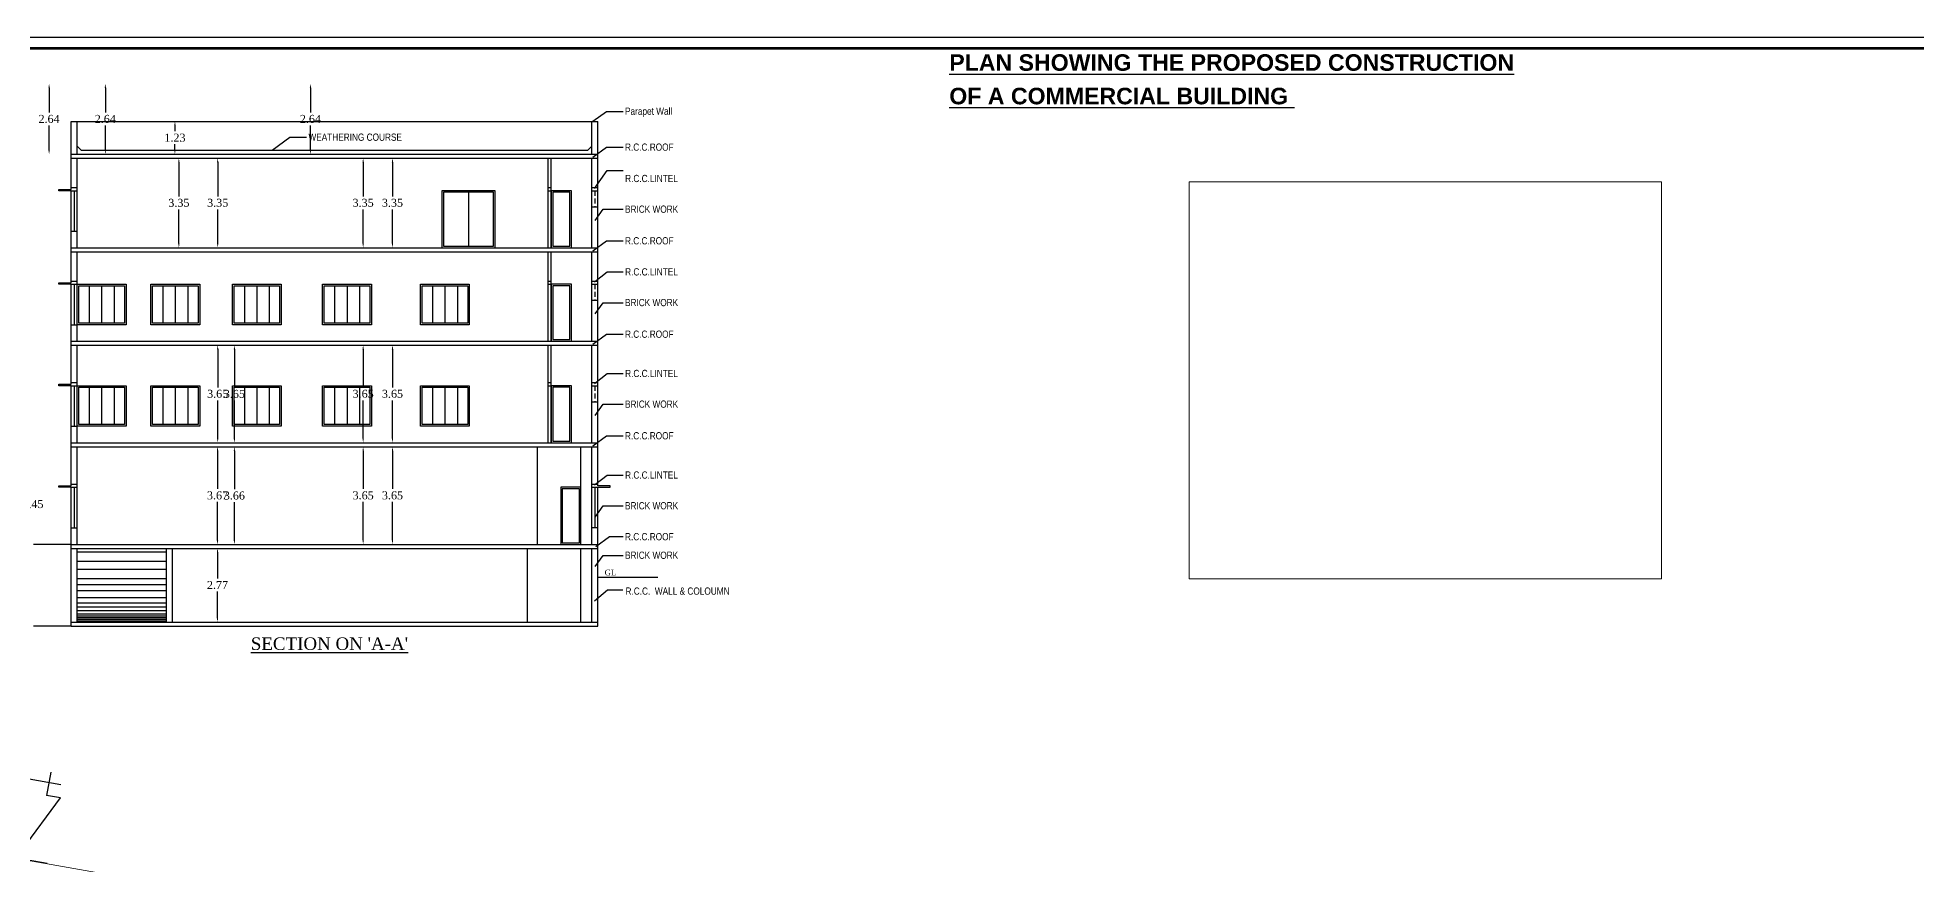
# Model space of a CAD drawing. Header units: metres. Extents: x 395 to 664, y 68 to 153.
# Drawn here: x 496.6 to 567.1, y 121.6 to 152.6 of the extents above; entities that cross this region are included whole.
import ezdxf

# ---------------------------------------------------------------- set-up
doc = ezdxf.new("R2010")
doc.units = ezdxf.units.M
doc.header["$LTSCALE"] = 25
doc.header["$MEASUREMENT"] = 0
doc.header["$PDMODE"] = 34
doc.linetypes.add('HIDDEN', pattern=[0.375, 0.25, -0.125])
doc.linetypes.add('PHANTOM2', pattern=[1.25, 0.625, -0.125, 0.125, -0.125, 0.125, -0.125])
doc.layers.get('Defpoints').update_dxf_attribs({"color": 222})
for name, color, linetype in [('BLK_1_BASEMENT_-1_BLDG_FOOTPRINT', 1, 'Continuous'), ('BLK_1_FLR_0_BATH_HT', 205, 'Continuous'), ('BLK_1_FLR_0_REGULAR_ROOM_1', 2, 'Continuous'), ('BLK_1_FLR_0_WC_BATH_HT', 213, 'Continuous'), ('BLK_1_FLR_1_BATH_HT', 205, 'Continuous'), ('BLK_1_FLR_1_REGULAR_ROOM_1', 2, 'Continuous'), ('BLK_1_FLR_1_WC_BATH_HT', 213, 'Continuous'), ('BLK_1_FLR_3_REGULAR_ROOM_1', 2, 'Continuous'), ('BLK_1_PARAPET_HT', 233, 'Continuous'), ('BLK_1_PLINTH_HEIGHT', 7, 'Continuous'), ('BLK_1_STAIR_HEADROOM', 55, 'Continuous')]:
    doc.layers.add(name, color=color, linetype=linetype)
for name, color, linetype, lineweight in [('BLK_1_FLR_3_WATER_CLOSET', 213, 'Continuous', 5), ('BLK_1_MUMTY_HT1', 83, 'Continuous', 0), ('ED', 30, 'Continuous', 0), ('LOCATION_PLAN', 7, 'Continuous', 0), ('NOTIFIED_ROAD', 183, 'Continuous', 13)]:
    doc.layers.add(name, color=color, linetype=linetype, lineweight=lineweight)
doc.styles.add('MtXpl_Swis721_Cn_BT', font='swissc.ttf')
doc.styles.get("Standard").update_dxf_attribs({"font": 'times.ttf'})
doc.styles.add('style4', font='arialbd.ttf')
doc.dimstyles.get("Standard").update_dxf_attribs({"dimtxt": 0.3, "dimasz": 0.15, "dimexe": 0.18, "dimexo": 0.0625, "dimgap": 0.09, "dimtad": 0, "dimtih": 1, "dimtoh": 1, "dimzin": 0, "dimdsep": 46, "dimtxsty": 'Standard', "dimcen": 0.09, "dimse1": 1, "dimse2": 1, "dimadec": 0, "dimazin": 0, "dimtfac": 1, "dimtofl": 0, "dimtmove": 0, "dimatfit": 3, "dimfxl": 0, "dimtolj": 1, "dimtzin": 0, "dimarcsym": 0})

# ---------------------------------------------------------------- blocks, each defined once
blk = doc.blocks.new('*D124')
at = {"layer": 'Defpoints', "color": 0}
for p in [(503.359, 141.084), (503.627, 141.084), (503.627, 137.437)]:
    blk.add_point(p, dxfattribs=at)
at = {"layer": 'ED', "color": 0, "lineweight": -2}
for p, q in [((503.359, 140.934), (503.359, 139.504)), ((503.359, 137.587), (503.359, 139.018))]:
    blk.add_line(p, q, dxfattribs=at)
at = {"layer": 'ED', "color": 0}
for points in [[(503.334, 140.934), (503.384, 140.934), (503.359, 141.084)], [(503.334, 137.587), (503.384, 137.587), (503.359, 137.437)]]:
    blk.add_solid(points, dxfattribs=at)
at = {"layer": 'ED', "color": 0, "insert": (503.359, 139.261), "char_height": 0.3, "attachment_point": 5}
blk.add_mtext('\\A1;3.65', dxfattribs=at)
blk = doc.blocks.new('*D125')
at = {"layer": 'Defpoints', "color": 0}
for p in [(503.353, 137.287), (503.627, 137.287), (503.806, 133.62)]:
    blk.add_point(p, dxfattribs=at)
at = {"layer": 'ED', "color": 0, "lineweight": -2}
for p, q in [((503.353, 137.137), (503.353, 135.697)), ((503.353, 133.77), (503.353, 135.211))]:
    blk.add_line(p, q, dxfattribs=at)
at = {"layer": 'ED', "color": 0}
for points in [[(503.328, 137.137), (503.378, 137.137), (503.353, 137.287)], [(503.328, 133.77), (503.378, 133.77), (503.353, 133.62)]]:
    blk.add_solid(points, dxfattribs=at)
at = {"layer": 'ED', "color": 0, "insert": (503.353, 135.454), "char_height": 0.3, "attachment_point": 5}
blk.add_mtext('\\A1;3.67', dxfattribs=at)
blk = doc.blocks.new('*D126')
at = {"layer": 'Defpoints', "color": 0}
for p in [(499.146, 150.881), (504.196, 150.881), (499.146, 148.244)]:
    blk.add_point(p, dxfattribs=at)
at = {"layer": 'ED', "color": 0, "lineweight": -2}
for p, q in [((499.146, 150.731), (499.146, 149.806)), ((499.146, 148.394), (499.146, 149.32))]:
    blk.add_line(p, q, dxfattribs=at)
at = {"layer": 'ED', "color": 0}
for points in [[(499.121, 150.731), (499.171, 150.731), (499.146, 150.881)], [(499.121, 148.394), (499.171, 148.394), (499.146, 148.244)]]:
    blk.add_solid(points, dxfattribs=at)
at = {"layer": 'ED', "color": 0, "insert": (499.146, 149.563), "char_height": 0.3, "attachment_point": 5}
blk.add_mtext('\\A1;2.64', dxfattribs=at)
blk = doc.blocks.new('*D129')
at = {"layer": 'BLK_1_STAIR_HEADROOM', "color": 0, "lineweight": -2}
for p, q in [((497.037, 150.731), (497.037, 149.806)), ((497.037, 148.394), (497.037, 149.32))]:
    blk.add_line(p, q, dxfattribs=at)
at = {"layer": 'BLK_1_STAIR_HEADROOM', "color": 0}
for points in [[(497.012, 150.731), (497.062, 150.731), (497.037, 150.881)], [(497.012, 148.394), (497.062, 148.394), (497.037, 148.244)]]:
    blk.add_solid(points, dxfattribs=at)
at = {"layer": 'Defpoints', "color": 0}
for p in [(496.953, 150.881), (497.037, 150.881), (496.97, 148.244)]:
    blk.add_point(p, dxfattribs=at)
at = {"layer": 'BLK_1_STAIR_HEADROOM', "color": 0, "insert": (497.037, 149.563), "char_height": 0.3, "attachment_point": 5}
blk.add_mtext('\\A1;2.64', dxfattribs=at)
blk = doc.blocks.new('*D130')
at = {"layer": 'BLK_1_PARAPET_HT', "color": 0, "linetype": 'PHANTOM2', "lineweight": -2}
for p, q in [((501.756, 149.324), (501.756, 149.102)), ((501.756, 148.394), (501.756, 148.616))]:
    blk.add_line(p, q, dxfattribs=at)
at = {"layer": 'BLK_1_PARAPET_HT', "color": 0}
for points in [[(501.731, 149.324), (501.781, 149.324), (501.756, 149.474)], [(501.731, 148.394), (501.781, 148.394), (501.756, 148.244)]]:
    blk.add_solid(points, dxfattribs=at)
at = {"layer": 'Defpoints', "color": 0}
for p in [(500.833, 149.474), (501.756, 149.474), (500.833, 148.244)]:
    blk.add_point(p, dxfattribs=at)
at = {"layer": 'BLK_1_PARAPET_HT', "color": 0, "insert": (501.756, 148.859), "char_height": 0.3, "attachment_point": 5}
blk.add_mtext('\\A1;1.23', dxfattribs=at)
blk = doc.blocks.new('*D131')
at = {"layer": 'BLK_1_PLINTH_HEIGHT', "color": 0, "linetype": 'PHANTOM2', "lineweight": -2}
for p, q in [((495.824, 134.977), (495.824, 135.127)), ((495.824, 135.127), (495.974, 135.127)), ((495.824, 134.227), (495.824, 134.077))]:
    blk.add_line(p, q, dxfattribs=at)
at = {"layer": 'BLK_1_PLINTH_HEIGHT', "color": 0}
for points in [[(495.799, 134.977), (495.849, 134.977), (495.824, 134.827)], [(495.799, 134.227), (495.849, 134.227), (495.824, 134.377)]]:
    blk.add_solid(points, dxfattribs=at)
at = {"layer": 'Defpoints', "color": 0}
for p in [(494.454, 134.827), (495.824, 134.827), (494.454, 134.377)]:
    blk.add_point(p, dxfattribs=at)
at = {"layer": 'BLK_1_PLINTH_HEIGHT', "color": 0, "insert": (496.429, 135.127), "char_height": 0.3, "attachment_point": 5}
blk.add_mtext('\\A1;0.45', dxfattribs=at)
blk = doc.blocks.new('*D132')
at = {"layer": 'BLK_1_MUMTY_HT1', "color": 0, "linetype": 'PHANTOM2', "lineweight": -2}
for p, q in [((506.837, 150.731), (506.837, 149.806)), ((506.837, 148.394), (506.837, 149.32))]:
    blk.add_line(p, q, dxfattribs=at)
at = {"layer": 'BLK_1_MUMTY_HT1', "color": 0}
for points in [[(506.812, 150.731), (506.862, 150.731), (506.837, 150.881)], [(506.812, 148.394), (506.862, 148.394), (506.837, 148.244)]]:
    blk.add_solid(points, dxfattribs=at)
at = {"layer": 'Defpoints', "color": 0}
for p in [(505.261, 150.881), (505.323, 148.244), (506.837, 148.244)]:
    blk.add_point(p, dxfattribs=at)
at = {"layer": 'BLK_1_MUMTY_HT1', "color": 0, "insert": (506.837, 149.563), "char_height": 0.3, "attachment_point": 5}
blk.add_mtext('\\A1;2.64', dxfattribs=at)
blk = doc.blocks.new('*D133')
at = {"layer": 'BLK_1_FLR_1_WC_BATH_HT', "color": 0, "linetype": 'PHANTOM2', "lineweight": -2}
for p, q in [((509.914, 140.934), (509.914, 139.504)), ((509.914, 137.587), (509.914, 139.018))]:
    blk.add_line(p, q, dxfattribs=at)
at = {"layer": 'BLK_1_FLR_1_WC_BATH_HT', "color": 0}
for points in [[(509.889, 140.934), (509.939, 140.934), (509.914, 141.084)], [(509.889, 137.587), (509.939, 137.587), (509.914, 137.437)]]:
    blk.add_solid(points, dxfattribs=at)
at = {"layer": 'Defpoints', "color": 0}
for p in [(509.382, 141.084), (509.914, 141.084), (509.382, 137.437)]:
    blk.add_point(p, dxfattribs=at)
at = {"layer": 'BLK_1_FLR_1_WC_BATH_HT', "color": 0, "insert": (509.914, 139.261), "char_height": 0.3, "attachment_point": 5}
blk.add_mtext('\\A1;3.65', dxfattribs=at)
blk = doc.blocks.new('*D134')
at = {"layer": 'BLK_1_FLR_1_BATH_HT', "color": 0, "linetype": 'PHANTOM2', "lineweight": -2}
for p, q in [((508.814, 140.934), (508.814, 139.504)), ((508.814, 137.587), (508.814, 139.018))]:
    blk.add_line(p, q, dxfattribs=at)
at = {"layer": 'BLK_1_FLR_1_BATH_HT', "color": 0}
for points in [[(508.789, 140.934), (508.839, 140.934), (508.814, 141.084)], [(508.789, 137.587), (508.839, 137.587), (508.814, 137.437)]]:
    blk.add_solid(points, dxfattribs=at)
at = {"layer": 'Defpoints', "color": 0}
for p in [(508.814, 141.084), (509.152, 141.084), (509.267, 137.437)]:
    blk.add_point(p, dxfattribs=at)
at = {"layer": 'BLK_1_FLR_1_BATH_HT', "color": 0, "insert": (508.814, 139.261), "char_height": 0.3, "attachment_point": 5}
blk.add_mtext('\\A1;3.65', dxfattribs=at)
blk = doc.blocks.new('*D145')
at = {"layer": 'BLK_1_FLR_3_WATER_CLOSET', "color": 0, "linetype": 'PHANTOM2', "lineweight": -2}
for p, q in [((509.914, 147.944), (509.914, 146.662)), ((509.914, 144.894), (509.914, 146.176))]:
    blk.add_line(p, q, dxfattribs=at)
at = {"layer": 'BLK_1_FLR_3_WATER_CLOSET', "color": 0}
for points in [[(509.889, 147.944), (509.939, 147.944), (509.914, 148.094)], [(509.889, 144.894), (509.939, 144.894), (509.914, 144.744)]]:
    blk.add_solid(points, dxfattribs=at)
at = {"layer": 'Defpoints', "color": 0}
for p in [(509.382, 148.094), (509.914, 148.094), (509.382, 144.744)]:
    blk.add_point(p, dxfattribs=at)
at = {"layer": 'BLK_1_FLR_3_WATER_CLOSET', "color": 0, "insert": (509.914, 146.419), "char_height": 0.3, "attachment_point": 5}
blk.add_mtext('\\A1;3.35', dxfattribs=at)
blk = doc.blocks.new('*D146')
at = {"layer": 'BLK_1_FLR_3_WATER_CLOSET', "color": 0, "linetype": 'PHANTOM2', "lineweight": -2}
for p, q in [((508.814, 147.944), (508.814, 146.662)), ((508.814, 144.894), (508.814, 146.176))]:
    blk.add_line(p, q, dxfattribs=at)
at = {"layer": 'BLK_1_FLR_3_WATER_CLOSET', "color": 0}
for points in [[(508.789, 147.944), (508.839, 147.944), (508.814, 148.094)], [(508.789, 144.894), (508.839, 144.894), (508.814, 144.744)]]:
    blk.add_solid(points, dxfattribs=at)
at = {"layer": 'Defpoints', "color": 0}
for p in [(508.814, 148.094), (509.152, 148.094), (509.267, 144.744)]:
    blk.add_point(p, dxfattribs=at)
at = {"layer": 'BLK_1_FLR_3_WATER_CLOSET', "color": 0, "insert": (508.814, 146.419), "char_height": 0.3, "attachment_point": 5}
blk.add_mtext('\\A1;3.35', dxfattribs=at)
blk = doc.blocks.new('*D147')
at = {"layer": 'Defpoints', "color": 0}
for p in [(503.627, 148.094), (503.359, 144.744), (503.627, 144.744)]:
    blk.add_point(p, dxfattribs=at)
at = {"layer": 'ED', "color": 0, "lineweight": -2}
for p, q in [((503.359, 147.944), (503.359, 146.662)), ((503.359, 144.894), (503.359, 146.176))]:
    blk.add_line(p, q, dxfattribs=at)
at = {"layer": 'ED', "color": 0}
for points in [[(503.334, 147.944), (503.384, 147.944), (503.359, 148.094)], [(503.334, 144.894), (503.384, 144.894), (503.359, 144.744)]]:
    blk.add_solid(points, dxfattribs=at)
at = {"layer": 'ED', "color": 0, "insert": (503.359, 146.419), "char_height": 0.3, "attachment_point": 5}
blk.add_mtext('\\A1;3.35', dxfattribs=at)
blk = doc.blocks.new('*D148')
at = {"layer": 'BLK_1_BASEMENT_-1_BLDG_FOOTPRINT', "color": 0, "lineweight": -2}
for p, q in [((503.353, 133.33), (503.353, 132.338)), ((503.353, 130.86), (503.353, 131.852))]:
    blk.add_line(p, q, dxfattribs=at)
for points in [[(503.328, 133.33), (503.378, 133.33), (503.353, 133.48)], [(503.328, 130.86), (503.378, 130.86), (503.353, 130.71)]]:
    blk.add_solid(points, dxfattribs=at)
at = {"layer": 'Defpoints', "color": 0, "lineweight": -2}
for p in [(503.353, 133.48), (503.627, 133.48), (503.806, 130.71)]:
    blk.add_point(p, dxfattribs=at)
at = {"layer": 'BLK_1_BASEMENT_-1_BLDG_FOOTPRINT', "color": 0, "insert": (503.353, 132.095), "char_height": 0.3, "attachment_point": 5}
blk.add_mtext('\\A1;2.77', dxfattribs=at)
blk = doc.blocks.new('*D156')
at = {"layer": 'BLK_1_FLR_0_WC_BATH_HT', "color": 0, "linetype": 'PHANTOM2', "lineweight": -2}
for p, q in [((509.914, 137.127), (509.914, 135.697)), ((509.914, 133.78), (509.914, 135.211))]:
    blk.add_line(p, q, dxfattribs=at)
at = {"layer": 'BLK_1_FLR_0_WC_BATH_HT', "color": 0, "lineweight": -2}
for points in [[(509.889, 137.127), (509.939, 137.127), (509.914, 137.277)], [(509.889, 133.78), (509.939, 133.78), (509.914, 133.63)]]:
    blk.add_solid(points, dxfattribs=at)
at = {"layer": 'Defpoints', "color": 0, "lineweight": -2}
for p in [(509.382, 137.277), (509.914, 137.277), (509.382, 133.63)]:
    blk.add_point(p, dxfattribs=at)
at = {"layer": 'BLK_1_FLR_0_WC_BATH_HT', "color": 0, "insert": (509.914, 135.454), "char_height": 0.3, "attachment_point": 5}
blk.add_mtext('\\A1;3.65', dxfattribs=at)
blk = doc.blocks.new('*D157')
at = {"layer": 'BLK_1_FLR_0_BATH_HT', "color": 0, "linetype": 'PHANTOM2', "lineweight": -2}
for p, q in [((508.814, 137.127), (508.814, 135.697)), ((508.814, 133.78), (508.814, 135.211))]:
    blk.add_line(p, q, dxfattribs=at)
at = {"layer": 'BLK_1_FLR_0_BATH_HT', "color": 0, "lineweight": -2}
for points in [[(508.789, 137.127), (508.839, 137.127), (508.814, 137.277)], [(508.789, 133.78), (508.839, 133.78), (508.814, 133.63)]]:
    blk.add_solid(points, dxfattribs=at)
at = {"layer": 'Defpoints', "color": 0, "lineweight": -2}
for p in [(508.814, 137.277), (509.152, 137.277), (509.267, 133.63)]:
    blk.add_point(p, dxfattribs=at)
at = {"layer": 'BLK_1_FLR_0_BATH_HT', "color": 0, "insert": (508.814, 135.454), "char_height": 0.3, "attachment_point": 5}
blk.add_mtext('\\A1;3.65', dxfattribs=at)
blk = doc.blocks.new('*D166')
at = {"layer": 'BLK_1_FLR_3_REGULAR_ROOM_1', "color": 0, "lineweight": -2}
for p, q in [((501.904, 147.944), (501.904, 146.66)), ((501.904, 144.89), (501.904, 146.174))]:
    blk.add_line(p, q, dxfattribs=at)
for points in [[(501.879, 147.944), (501.929, 147.944), (501.904, 148.094)], [(501.879, 144.89), (501.929, 144.89), (501.904, 144.74)]]:
    blk.add_solid(points, dxfattribs=at)
at = {"layer": 'Defpoints', "color": 0, "lineweight": -2}
for p in [(501.904, 148.094), (502.123, 148.094), (502.226, 144.74)]:
    blk.add_point(p, dxfattribs=at)
at = {"layer": 'BLK_1_FLR_3_REGULAR_ROOM_1', "color": 0, "insert": (501.904, 146.417), "char_height": 0.3, "attachment_point": 5}
blk.add_mtext('\\A1;3.35', dxfattribs=at)
blk = doc.blocks.new('*D167')
at = {"layer": 'BLK_1_FLR_1_REGULAR_ROOM_1', "color": 0, "lineweight": -2}
for p, q in [((503.985, 140.93), (503.985, 139.5)), ((503.985, 137.583), (503.985, 139.014))]:
    blk.add_line(p, q, dxfattribs=at)
for points in [[(503.96, 140.93), (504.01, 140.93), (503.985, 141.08)], [(503.96, 137.583), (504.01, 137.583), (503.985, 137.433)]]:
    blk.add_solid(points, dxfattribs=at)
at = {"layer": 'Defpoints', "color": 0, "lineweight": -2}
for p in [(503.985, 141.08), (504.205, 141.08), (504.307, 137.433)]:
    blk.add_point(p, dxfattribs=at)
at = {"layer": 'BLK_1_FLR_1_REGULAR_ROOM_1', "color": 0, "insert": (503.985, 139.257), "char_height": 0.3, "attachment_point": 5}
blk.add_mtext('\\A1;3.65', dxfattribs=at)
blk = doc.blocks.new('*D168')
at = {"layer": 'BLK_1_FLR_0_REGULAR_ROOM_1', "color": 0, "lineweight": -2}
for p, q in [((503.985, 137.127), (503.985, 135.692)), ((503.985, 133.77), (503.985, 135.205))]:
    blk.add_line(p, q, dxfattribs=at)
for points in [[(503.96, 137.127), (504.01, 137.127), (503.985, 137.277)], [(503.96, 133.77), (504.01, 133.77), (503.985, 133.62)]]:
    blk.add_solid(points, dxfattribs=at)
at = {"layer": 'Defpoints', "color": 0, "lineweight": -2}
for p in [(503.985, 137.277), (504.205, 137.277), (504.307, 133.62)]:
    blk.add_point(p, dxfattribs=at)
at = {"layer": 'BLK_1_FLR_0_REGULAR_ROOM_1', "color": 0, "insert": (503.985, 135.448), "char_height": 0.3, "attachment_point": 5}
blk.add_mtext('\\A1;3.66', dxfattribs=at)

msp = doc.modelspace()

# ---------------------------------------------------------------- linework, layer by layer
at = {"color": 0, "ltscale": 0.5}
for p, q in [((497.861, 149.464), (517.615, 149.464)), ((497.861, 146.926), (497.861, 149.464)), ((498.09, 148.244), (498.09, 149.464)), ((517.387, 148.244), (517.387, 149.464)), ((517.615, 135.812), (517.615, 149.464)), ((497.861, 148.244), (517.615, 148.244)), ((497.861, 148.094), (517.615, 148.094)), ((498.24, 148.394), (498.09, 148.544)), ((498.09, 144.734), (498.09, 148.094)), ((498.24, 148.394), (517.237, 148.394)), ((515.752, 144.734), (515.752, 148.094)), ((515.867, 144.734), (515.867, 148.094)), ((517.237, 148.394), (517.387, 148.544)), ((517.387, 144.734), (517.387, 148.094)), ((497.401, 146.874), (497.401, 146.926)), ((497.401, 146.926), (497.861, 146.926)), ((497.861, 146.874), (497.401, 146.874)), ((497.861, 146.989), (498.09, 146.989)), ((497.861, 143.426), (497.861, 146.874)), ((497.861, 146.874), (498.09, 146.874)), ((497.975, 146.874), (497.975, 145.354)), ((512.762, 146.814), (512.762, 144.794)), ((515.752, 146.989), (515.867, 146.989)), ((515.752, 146.874), (515.867, 146.874)), ((517.387, 146.989), (517.615, 146.989)), ((517.387, 146.874), (517.615, 146.874)), ((517.387, 146.274), (517.615, 146.274)), ((497.861, 145.354), (498.09, 145.354)), ((497.861, 144.734), (517.615, 144.734)), ((497.861, 144.584), (517.615, 144.584)), ((498.09, 141.234), (498.09, 144.584)), ((515.752, 141.234), (515.752, 144.584)), ((515.867, 141.234), (515.867, 144.584)), ((517.387, 141.234), (517.387, 144.584)), ((497.401, 143.374), (497.401, 143.426)), ((497.401, 143.426), (497.861, 143.426)), ((497.861, 143.374), (497.401, 143.374)), ((497.861, 143.489), (498.09, 143.489)), ((497.861, 139.619), (497.861, 143.374)), ((497.861, 143.374), (498.09, 143.374)), ((497.975, 143.374), (497.975, 141.854)), ((498.538, 143.314), (498.538, 141.914)), ((499.006, 143.314), (499.006, 141.914)), ((499.473, 143.314), (499.473, 141.914)), ((501.303, 143.314), (501.303, 141.914)), ((501.77, 143.314), (501.77, 141.914)), ((502.238, 143.314), (502.238, 141.914)), ((504.359, 143.314), (504.359, 141.914)), ((504.826, 143.314), (504.826, 141.914)), ((505.294, 143.314), (505.294, 141.914)), ((507.743, 143.314), (507.743, 141.914)), ((508.21, 143.314), (508.21, 141.914)), ((508.677, 143.314), (508.677, 141.914)), ((511.413, 143.314), (511.413, 141.914)), ((511.88, 143.314), (511.88, 141.914)), ((512.348, 143.314), (512.348, 141.914)), ((515.752, 143.489), (515.867, 143.489)), ((515.752, 143.374), (515.867, 143.374)), ((517.387, 143.489), (517.615, 143.489)), ((517.387, 143.374), (517.615, 143.374)), ((517.387, 142.774), (517.615, 142.774)), ((497.861, 141.854), (498.09, 141.854)), ((497.861, 141.234), (517.615, 141.234)), ((497.861, 141.084), (517.615, 141.084)), ((498.09, 137.427), (498.09, 141.084)), ((515.752, 137.427), (515.752, 141.084)), ((515.867, 137.427), (515.867, 141.084)), ((517.387, 137.427), (517.387, 141.084)), ((497.401, 139.567), (497.401, 139.619)), ((497.401, 139.619), (497.861, 139.619)), ((497.861, 139.567), (497.401, 139.567)), ((497.861, 139.682), (498.09, 139.682)), ((497.861, 135.812), (497.861, 139.567)), ((497.861, 139.567), (498.09, 139.567)), ((497.975, 139.567), (497.975, 138.047)), ((498.538, 139.507), (498.538, 138.107)), ((499.006, 139.507), (499.006, 138.107)), ((499.473, 139.507), (499.473, 138.107)), ((501.303, 139.507), (501.303, 138.107)), ((501.77, 139.507), (501.77, 138.107)), ((502.238, 139.507), (502.238, 138.107)), ((504.359, 139.507), (504.359, 138.107)), ((504.826, 139.507), (504.826, 138.107)), ((505.294, 139.507), (505.294, 138.107)), ((507.743, 139.507), (507.743, 138.107)), ((508.21, 139.507), (508.21, 138.107)), ((508.677, 139.507), (508.677, 138.107)), ((511.413, 139.507), (511.413, 138.107)), ((511.88, 139.507), (511.88, 138.107)), ((512.348, 139.507), (512.348, 138.107)), ((515.752, 139.682), (515.867, 139.682)), ((515.752, 139.567), (515.867, 139.567)), ((517.387, 139.682), (517.615, 139.682)), ((517.387, 139.567), (517.615, 139.567)), ((517.387, 138.967), (517.615, 138.967)), ((497.861, 138.047), (498.09, 138.047)), ((497.861, 137.427), (517.615, 137.427)), ((497.861, 137.277), (517.615, 137.277)), ((498.09, 133.62), (498.09, 137.277)), ((515.348, 133.62), (515.348, 137.277)), ((516.983, 133.62), (516.983, 137.277)), ((517.387, 133.62), (517.387, 137.277)), ((497.401, 135.76), (497.401, 135.812)), ((497.401, 135.812), (497.861, 135.812)), ((497.861, 135.76), (497.401, 135.76)), ((497.861, 135.875), (498.09, 135.875)), ((497.861, 135.76), (498.09, 135.76)), ((497.861, 130.56), (497.861, 135.76)), ((497.975, 135.76), (497.975, 134.24)), ((517.387, 135.875), (517.615, 135.875)), ((517.387, 135.76), (517.615, 135.76)), ((517.501, 135.76), (517.501, 134.24)), ((518.075, 135.812), (517.615, 135.812)), ((517.615, 130.56), (517.615, 135.76)), ((517.615, 135.76), (518.075, 135.76)), ((518.075, 135.76), (518.075, 135.812)), ((497.861, 134.24), (498.09, 134.24)), ((517.615, 134.24), (517.387, 134.24)), ((497.861, 133.62), (496.449, 133.62)), ((497.861, 133.62), (517.615, 133.62)), ((497.861, 133.47), (517.615, 133.47)), ((498.09, 130.71), (498.09, 133.47)), ((501.435, 130.71), (501.435, 133.47)), ((501.664, 130.71), (501.664, 133.47)), ((514.966, 133.47), (514.966, 130.71)), ((516.983, 130.71), (516.983, 133.47)), ((517.387, 130.71), (517.387, 133.47)), ((517.615, 132.397), (519.869, 132.397)), ((497.861, 130.56), (496.449, 130.56)), ((497.861, 130.71), (517.615, 130.71)), ((497.861, 130.56), (517.615, 130.56)), ((497.099, 125.088), (496.944, 124.208)), ((496.032, 122.173), (497.466, 124.118)), ((497.466, 124.118), (496.944, 124.208))]:
    msp.add_line(p, q, dxfattribs=at)
at = {"color": 0, "linetype": 'Continuous', "ltscale": 1000}
for p, q in [((517.425, 149.477), (517.939, 149.849)), ((517.939, 149.849), (518.563, 149.849)), ((505.401, 148.394), (506.067, 148.876)), ((506.067, 148.876), (506.691, 148.876)), ((517.425, 148.132), (517.939, 148.503)), ((517.939, 148.503), (518.563, 148.503)), ((517.485, 146.96), (517.968, 147.628)), ((517.968, 147.628), (518.568, 147.628)), ((517.514, 145.76), (517.816, 146.178)), ((517.816, 146.178), (518.563, 146.178)), ((517.425, 144.622), (517.939, 144.993)), ((517.939, 144.993), (518.563, 144.993)), ((517.485, 143.46), (517.968, 143.828)), ((517.968, 143.828), (518.568, 143.828)), ((517.514, 142.26), (517.816, 142.678)), ((517.816, 142.678), (518.563, 142.678)), ((517.425, 141.122), (517.939, 141.493)), ((517.939, 141.493), (518.563, 141.493)), ((517.485, 139.653), (517.968, 140.021)), ((517.968, 140.021), (518.568, 140.021)), ((517.514, 138.453), (517.816, 138.871)), ((517.816, 138.871), (518.563, 138.871)), ((517.425, 137.315), (517.939, 137.686)), ((517.939, 137.686), (518.563, 137.686)), ((517.485, 135.846), (517.968, 136.214)), ((517.968, 136.214), (518.568, 136.214)), ((517.514, 134.646), (517.816, 135.064)), ((517.816, 135.064), (518.563, 135.064)), ((517.543, 133.54), (518.057, 133.912)), ((518.057, 133.912), (518.563, 133.912)), ((517.514, 132.791), (517.816, 133.209)), ((517.816, 133.209), (518.563, 133.209)), ((517.495, 131.498), (517.979, 131.916)), ((517.979, 131.916), (518.548, 131.916))]:
    msp.add_line(p, q, dxfattribs=at)
at = {"color": 0, "linetype": 'HIDDEN', "ltscale": 0.03}
for p, q in [((517.501, 146.874), (517.501, 146.274)), ((517.501, 143.374), (517.501, 142.774)), ((517.501, 139.567), (517.501, 138.967))]:
    msp.add_line(p, q, dxfattribs=at)
at = {"color": 0, "ltscale": 4}
for p, q in [((498.09, 133.335), (501.435, 133.335)), ((498.09, 132.989), (501.435, 132.989)), ((498.09, 132.696), (501.435, 132.696)), ((498.09, 132.338), (501.435, 132.338)), ((498.09, 132.113), (501.435, 132.113)), ((498.09, 131.892), (501.435, 131.892)), ((498.09, 131.624), (501.435, 131.624)), ((498.09, 131.427), (501.435, 131.427)), ((498.09, 131.285), (501.435, 131.285)), ((498.09, 131.139), (501.435, 131.139)), ((498.09, 131.011), (501.435, 131.011)), ((498.09, 130.947), (501.435, 130.947)), ((498.09, 130.882), (501.435, 130.882)), ((498.09, 130.817), (501.435, 130.817)), ((498.09, 130.751), (501.435, 130.751))]:
    msp.add_line(p, q, dxfattribs=at)
at = {"color": 0, "linetype": 'ByBlock', "lineweight": -2}
for p, q in [((497.483, 124.614), (462.113, 130.812)), ((496.965, 121.659), (461.595, 127.857))]:
    msp.add_line(p, q, dxfattribs=at)
for points in [[(436.797, 77.246), (589.569, 77.246), (589.569, 152.613), (436.797, 152.613)], [(437.179, 77.628), (589.187, 77.628), (589.187, 152.231), (437.179, 152.231)], [(437.197, 77.646), (589.169, 77.646), (589.169, 152.213), (437.197, 152.213)], [(437.216, 77.665), (589.15, 77.665), (589.15, 152.194), (437.216, 152.194)], [(437.234, 77.683), (589.132, 77.683), (589.132, 152.176), (437.234, 152.176)]]:
    msp.add_lwpolyline(points, close=True, dxfattribs=at)
at = {"color": 0, "ltscale": 0.5}
for points in [[(513.762, 146.874), (511.762, 146.874), (511.762, 144.734), (513.762, 144.734)], [(513.702, 146.814), (511.822, 146.814), (511.822, 144.794), (513.702, 144.794)], [(516.627, 146.874), (515.867, 146.874), (515.867, 144.734), (516.627, 144.734)], [(516.567, 146.814), (515.927, 146.814), (515.927, 144.794), (516.567, 144.794)], [(498.091, 143.374), (499.921, 143.374), (499.921, 141.854), (498.091, 141.854)], [(498.151, 143.314), (499.861, 143.314), (499.861, 141.914), (498.151, 141.914)], [(500.855, 143.374), (502.685, 143.374), (502.685, 141.854), (500.855, 141.854)], [(500.915, 143.314), (502.625, 143.314), (502.625, 141.914), (500.915, 141.914)], [(503.911, 143.374), (505.741, 143.374), (505.741, 141.854), (503.911, 141.854)], [(503.971, 143.314), (505.681, 143.314), (505.681, 141.914), (503.971, 141.914)], [(507.295, 143.374), (509.125, 143.374), (509.125, 141.854), (507.295, 141.854)], [(507.355, 143.314), (509.065, 143.314), (509.065, 141.914), (507.355, 141.914)], [(510.965, 143.374), (512.795, 143.374), (512.795, 141.854), (510.965, 141.854)], [(511.025, 143.314), (512.735, 143.314), (512.735, 141.914), (511.025, 141.914)], [(516.627, 143.374), (515.867, 143.374), (515.867, 141.234), (516.627, 141.234)], [(516.567, 143.314), (515.927, 143.314), (515.927, 141.294), (516.567, 141.294)], [(498.091, 139.567), (499.921, 139.567), (499.921, 138.047), (498.091, 138.047)], [(498.151, 139.507), (499.861, 139.507), (499.861, 138.107), (498.151, 138.107)], [(500.855, 139.567), (502.685, 139.567), (502.685, 138.047), (500.855, 138.047)], [(500.915, 139.507), (502.625, 139.507), (502.625, 138.107), (500.915, 138.107)], [(503.911, 139.567), (505.741, 139.567), (505.741, 138.047), (503.911, 138.047)], [(503.971, 139.507), (505.681, 139.507), (505.681, 138.107), (503.971, 138.107)], [(507.295, 139.567), (509.125, 139.567), (509.125, 138.047), (507.295, 138.047)], [(507.355, 139.507), (509.065, 139.507), (509.065, 138.107), (507.355, 138.107)], [(510.965, 139.567), (512.795, 139.567), (512.795, 138.047), (510.965, 138.047)], [(511.025, 139.507), (512.735, 139.507), (512.735, 138.107), (511.025, 138.107)], [(516.627, 139.567), (515.867, 139.567), (515.867, 137.427), (516.627, 137.427)], [(516.567, 139.507), (515.927, 139.507), (515.927, 137.487), (516.567, 137.487)], [(516.983, 135.76), (516.223, 135.76), (516.223, 133.62), (516.983, 133.62)], [(516.923, 135.7), (516.283, 135.7), (516.283, 133.68), (516.923, 133.68)]]:
    msp.add_lwpolyline(points, close=True, dxfattribs=at)
at = {"layer": 'LOCATION_PLAN'}
msp.add_lwpolyline([(539.785, 132.333), (557.496, 132.333), (557.496, 147.21), (539.785, 147.21)], close=True, dxfattribs=at)
at = {"layer": 'NOTIFIED_ROAD', "color": 1}
msp.add_line((394.75, 139.561), (508.888, 119.558), dxfattribs=at)

# ---------------------------------------------------------------- texts
at = {"color": 0, "style": 'style4'}
for s, p in [('%%UPLAN SHOWING THE PROPOSED CONSTRUCTION', (530.794, 151.369)), ('%%UOF A COMMERCIAL BUILDING ', (530.794, 150.112))]:
    msp.add_text(s, height=0.62026, dxfattribs=at).set_placement(p)
at = {"color": 0, "linetype": 'Continuous', "style": 'MtXpl_Swis721_Cn_BT'}
for s, height, p in [('Parapet Wall', 0.27003, (518.634, 149.719)), ('WEATHERING COURSE', 0.27003, (506.763, 148.746)), ('R.C.C.ROOF', 0.27, (518.634, 148.373)), ('R.C.C.LINTEL', 0.27003, (518.639, 147.198)), ('BRICK WORK', 0.27, (518.634, 146.048)), ('R.C.C.ROOF', 0.27, (518.634, 144.863)), ('R.C.C.LINTEL', 0.27003, (518.639, 143.698)), ('BRICK WORK', 0.27, (518.634, 142.548)), ('R.C.C.ROOF', 0.27, (518.634, 141.363)), ('R.C.C.LINTEL', 0.27003, (518.639, 139.891)), ('BRICK WORK', 0.27, (518.634, 138.741)), ('R.C.C.ROOF', 0.27, (518.634, 137.556)), ('R.C.C.LINTEL', 0.27003, (518.639, 136.084)), ('BRICK WORK', 0.27, (518.634, 134.934)), ('R.C.C.ROOF', 0.27, (518.634, 133.774)), ('BRICK WORK', 0.27, (518.634, 133.079)), ('R.C.C.  WALL & COLOUMN', 0.27003, (518.653, 131.734))]:
    msp.add_text(s, height=height, dxfattribs=at).set_placement(p)
at = {"color": 0}
for s, height, p in [('GL', 0.216, (517.869, 132.457)), ("%%USECTION ON 'A-A'", 0.47009, (504.602, 129.664))]:
    msp.add_text(s, height=height, dxfattribs=at).set_placement(p)

# ---------------------------------------------------------------- dimensions: what is measured, and where the dimension line sits
at = {"layer": 'BLK_1_BASEMENT_-1_BLDG_FOOTPRINT', "color": 1}
dim = msp.add_linear_dim(base=(503.353, 133.48), p1=(503.806, 130.71), p2=(503.627, 133.48), angle=90, dimstyle='Standard', override={"dimtmove": 1, "dimfxl": 5}, dxfattribs=at)
dim.commit()
dim.dimension.update_dxf_attribs({"geometry": '*D148', "text_midpoint": (503.353, 132.095)})
at = {"layer": 'BLK_1_FLR_0_BATH_HT'}
dim = msp.add_linear_dim(base=(508.814, 137.277), p1=(509.267, 133.63), p2=(509.152, 137.277), angle=90, dimstyle='Standard', override={"dimfxl": 0, "dimarcsym": 2}, dxfattribs=at)
dim.commit()
dim.dimension.update_dxf_attribs({"geometry": '*D157', "text_midpoint": (508.814, 135.454)})
at = {"layer": 'BLK_1_FLR_0_REGULAR_ROOM_1', "color": 2}
dim = msp.add_linear_dim(base=(503.985, 137.277), p1=(504.307, 133.62), p2=(504.205, 137.277), angle=90, dimstyle='Standard', override={"dimtmove": 1, "dimfxl": 5}, dxfattribs=at)
dim.commit()
dim.dimension.update_dxf_attribs({"geometry": '*D168', "text_midpoint": (503.985, 135.448)})
at = {"layer": 'BLK_1_FLR_0_WC_BATH_HT'}
dim = msp.add_linear_dim(base=(509.914, 137.277), p1=(509.382, 133.63), p2=(509.382, 137.277), angle=90, dimstyle='Standard', override={"dimfxl": 0, "dimarcsym": 2}, dxfattribs=at)
dim.commit()
dim.dimension.update_dxf_attribs({"geometry": '*D156', "text_midpoint": (509.914, 135.454)})
at = {"layer": 'BLK_1_FLR_1_BATH_HT'}
dim = msp.add_linear_dim(base=(508.814, 141.084), p1=(509.267, 137.437), p2=(509.152, 141.084), angle=90, dimstyle='Standard', override={"dimfxl": 0, "dimarcsym": 2}, dxfattribs=at)
dim.commit()
dim.dimension.update_dxf_attribs({"geometry": '*D134', "text_midpoint": (508.814, 139.261)})
at = {"layer": 'BLK_1_FLR_1_REGULAR_ROOM_1', "color": 2}
dim = msp.add_linear_dim(base=(503.985, 141.08), p1=(504.307, 137.433), p2=(504.205, 141.08), angle=90, dimstyle='Standard', override={"dimtmove": 1, "dimfxl": 5}, dxfattribs=at)
dim.commit()
dim.dimension.update_dxf_attribs({"geometry": '*D167', "text_midpoint": (503.985, 139.257)})
at = {"layer": 'BLK_1_FLR_1_WC_BATH_HT'}
dim = msp.add_linear_dim(base=(509.914, 141.084), p1=(509.382, 137.437), p2=(509.382, 141.084), angle=90, dimstyle='Standard', override={"dimfxl": 0, "dimarcsym": 2}, dxfattribs=at)
dim.commit()
dim.dimension.update_dxf_attribs({"geometry": '*D133', "text_midpoint": (509.914, 139.261)})
at = {"layer": 'BLK_1_FLR_3_REGULAR_ROOM_1', "color": 2}
dim = msp.add_linear_dim(base=(501.904, 148.094), p1=(502.226, 144.74), p2=(502.123, 148.094), angle=90, dimstyle='Standard', override={"dimtmove": 1, "dimfxl": 5}, dxfattribs=at)
dim.commit()
dim.dimension.update_dxf_attribs({"geometry": '*D166', "text_midpoint": (501.904, 146.417)})
at = {"layer": 'BLK_1_FLR_3_WATER_CLOSET'}
for base, p1, p2, picture, middle in [((508.814, 148.094), (509.267, 144.744), (509.152, 148.094), '*D146', (508.814, 146.419)), ((509.914, 148.094), (509.382, 144.744), (509.382, 148.094), '*D145', (509.914, 146.419))]:
    dim = msp.add_linear_dim(base=base, p1=p1, p2=p2, angle=90, dimstyle='Standard', override={"dimfxl": 0, "dimarcsym": 2}, dxfattribs=at)
    dim.commit()
    dim.dimension.update_dxf_attribs({"geometry": picture, "text_midpoint": middle})
at = {"layer": 'BLK_1_MUMTY_HT1'}
dim = msp.add_linear_dim(base=(506.837, 148.244), p1=(505.261, 150.881), p2=(505.323, 148.244), angle=90, dimstyle='Standard', override={"dimfxl": 0, "dimarcsym": 2}, dxfattribs=at)
dim.commit()
dim.dimension.update_dxf_attribs({"geometry": '*D132', "text_midpoint": (506.837, 149.563)})
at = {"layer": 'BLK_1_PARAPET_HT'}
dim = msp.add_linear_dim(base=(501.756, 149.474), p1=(500.833, 148.244), p2=(500.833, 149.474), angle=90, dimstyle='Standard', override={"dimfxl": 0, "dimarcsym": 2}, dxfattribs=at)
dim.commit()
dim.dimension.update_dxf_attribs({"geometry": '*D130', "text_midpoint": (501.756, 148.859)})
at = {"layer": 'BLK_1_PLINTH_HEIGHT'}
dim = msp.add_linear_dim(base=(495.824, 134.827), p1=(494.454, 134.377), p2=(494.454, 134.827), angle=90, dimstyle='Standard', override={"dimfxl": 0, "dimarcsym": 2}, dxfattribs=at)
dim.commit()
dim.dimension.update_dxf_attribs({"geometry": '*D131', "text_midpoint": (496.429, 135.127)})
at = {"layer": 'BLK_1_STAIR_HEADROOM', "color": 1}
dim = msp.add_linear_dim(base=(497.037, 150.881), p1=(496.97, 148.244), p2=(496.953, 150.881), angle=90, dimstyle='Standard', override={"dimfxl": 0}, dxfattribs=at)
dim.commit()
dim.dimension.update_dxf_attribs({"geometry": '*D129', "text_midpoint": (497.037, 149.563)})
at = {"layer": 'ED'}
for base, p1, p2, picture, middle in [((499.146, 150.881), (499.146, 148.244), (504.196, 150.881), '*D126', (499.146, 149.563)), ((503.359, 144.744), (503.627, 148.094), (503.627, 144.744), '*D147', (503.359, 146.419)), ((503.359, 141.084), (503.627, 137.437), (503.627, 141.084), '*D124', (503.359, 139.261)), ((503.353, 137.287), (503.806, 133.62), (503.627, 137.287), '*D125', (503.353, 135.454))]:
    dim = msp.add_linear_dim(base=base, p1=p1, p2=p2, angle=90, dimstyle='Standard', override={"dimtmove": 1, "dimfxl": 5}, dxfattribs=at)
    dim.commit()
    dim.dimension.update_dxf_attribs({"geometry": picture, "text_midpoint": middle})

doc.saveas('drawing.dxf')
